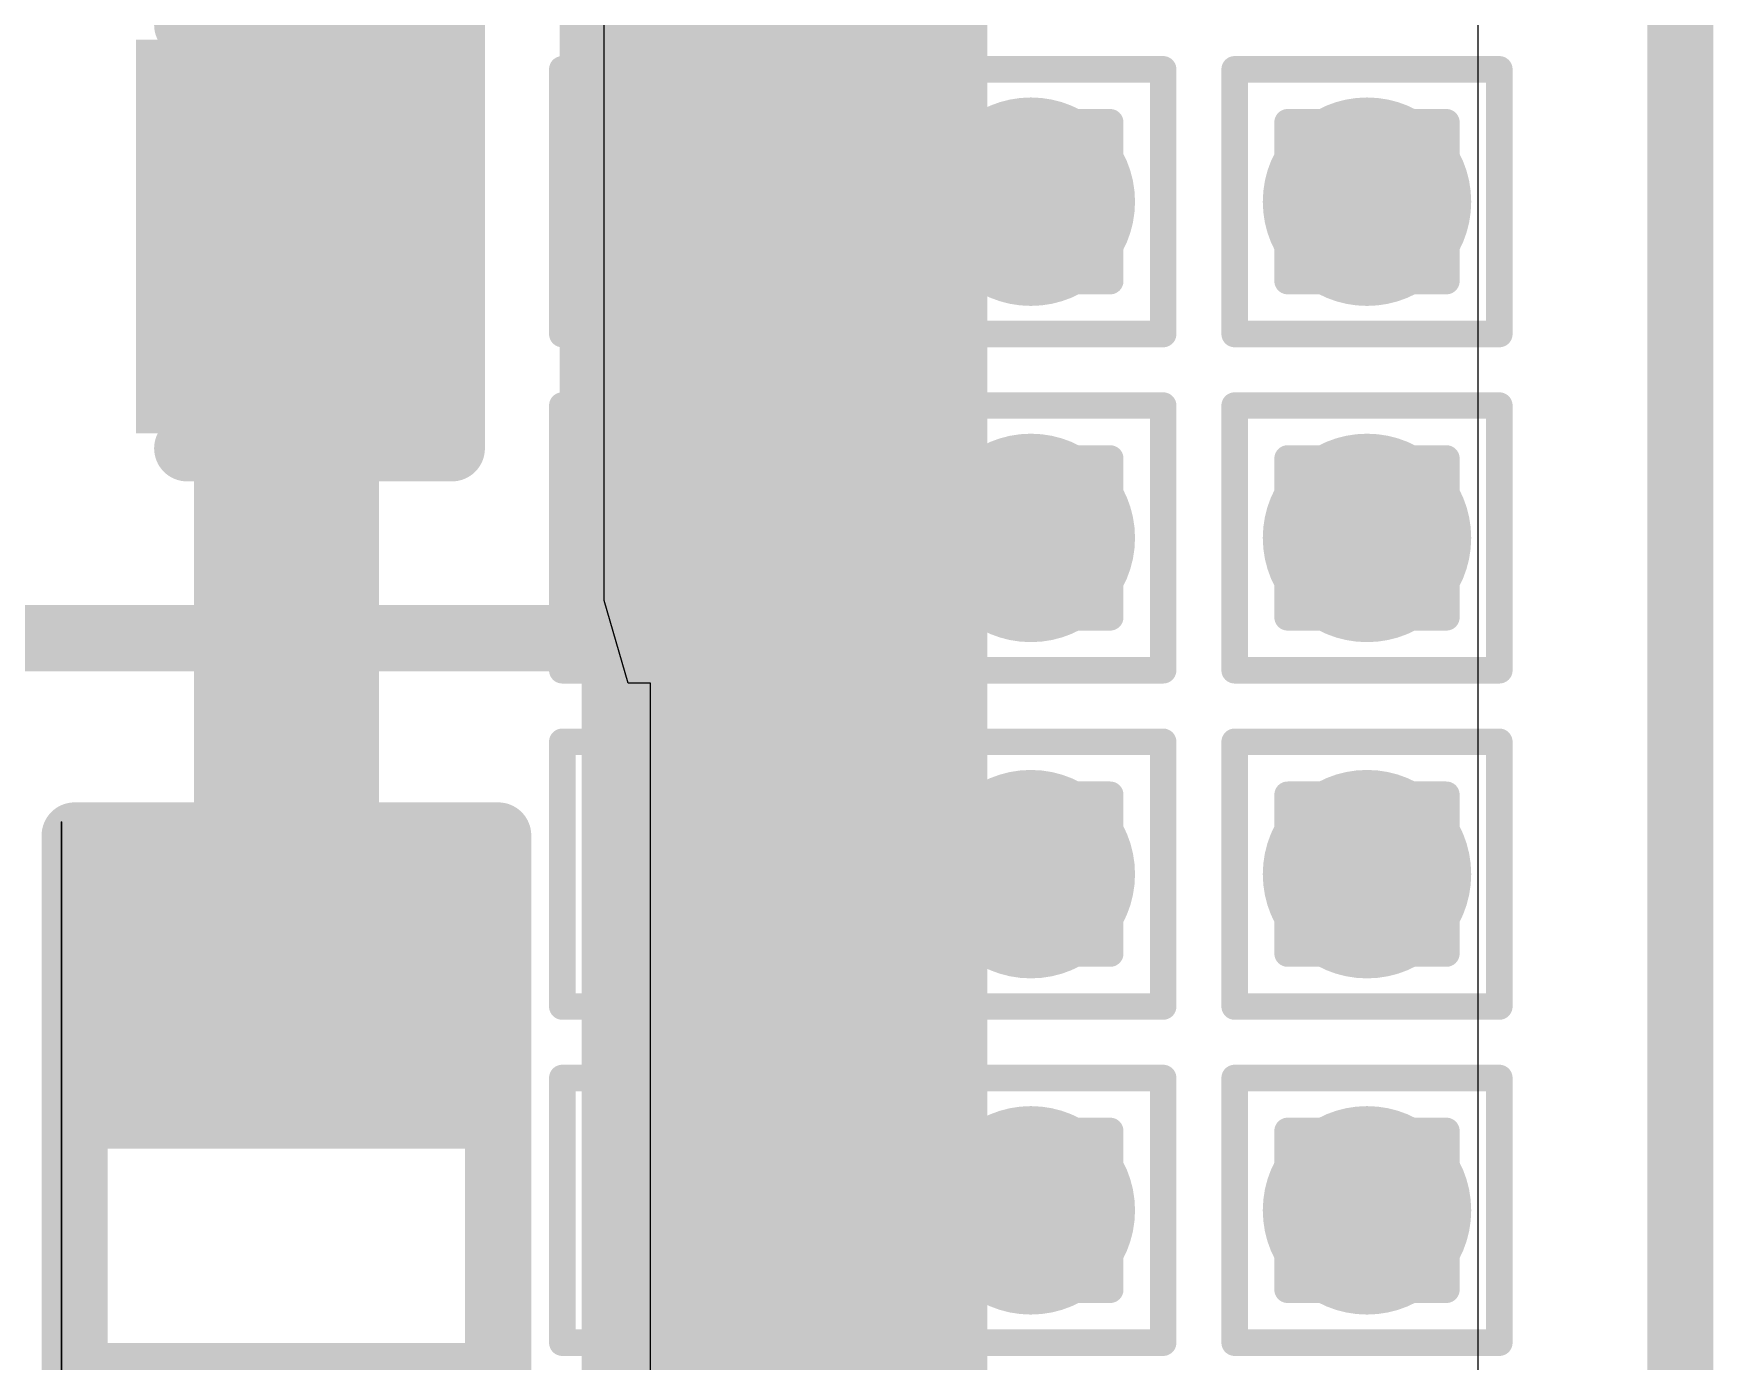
# Model space of a CAD drawing. Header units: inches. Extents: x -12 to 5357, y -8 to 5291.
# Drawn here: x 42.84 to 46.064, y 30.017 to 32.565 of the extents above; entities that cross this region are included whole.
import ezdxf

# ---------------------------------------------------------------- set-up
doc = ezdxf.new("R2010")
doc.units = ezdxf.units.IN
for name, color, linetype in [('Board Outline', 216, 'Continuous'), ('Bottom Layer', 5, 'Continuous'), ('Drill Drawing', 1, 'Continuous'), ('Ground', 16, 'Continuous'), ('Power', 76, 'Continuous'), ('Top Layer', 1, 'Continuous'), ('Top Overlay', 2, 'Continuous'), ('Top Paste', 8, 'Continuous'), ('Top Solder', 216, 'Continuous'), ('Via Holes', 16, 'Continuous')]:
    doc.layers.add(name, color=color, linetype=linetype)

# ---------------------------------------------------------------- blocks, each defined once
blk = doc.blocks.new('R___0402_39')
at = {"layer": 'Top Layer'}
for points in [[(-0.6985, -0.3175), (-0.6985, 0.3175), (-0.2413, 0.3175), (-0.2413, -0.3175)], [(0.2413, -0.3175), (0.2413, 0.3175), (0.6985, 0.3175), (0.6985, -0.3175)]]:
    blk.add_hatch(color=1, dxfattribs=at).paths.add_polyline_path(points)
at = {"layer": 'Top Paste'}
for points in [[(-0.6985, -0.3175), (-0.6985, 0.3175), (-0.2413, 0.3175), (-0.2413, -0.3175)], [(0.2413, -0.3175), (0.2413, 0.3175), (0.6985, 0.3175), (0.6985, -0.3175)]]:
    blk.add_hatch(color=8, dxfattribs=at).paths.add_polyline_path(points)
at = {"layer": 'Top Solder'}
for points in [[(-0.7535, -0.3725), (-0.7535, 0.3725), (-0.1863, 0.3725), (-0.1863, -0.3725)], [(0.1863, -0.3725), (0.1863, 0.3725), (0.7535, 0.3725), (0.7535, -0.3725)]]:
    blk.add_hatch(color=216, dxfattribs=at).paths.add_polyline_path(points)
at = {"layer": 'Top Overlay'}
for points, const_width in [([(0.7874, 0.4064), (-0.7874, 0.4064)], 0.127), ([(-0.7874, -0.4064), (-0.7874, 0.4064)], 0.127), ([(0.7874, -0.4064), (0.7874, 0.4064)], 0.127), ([(0.7874, -0.4064), (-0.7874, -0.4064)], 0.127), ([(0.8128, -0.4318), (-0.8128, -0.4318)], 0.00323)]:
    blk.add_lwpolyline(points, dxfattribs=dict(at, const_width=const_width))
for points, const_width in [([(-0.8191, 0.4064, 1), (-0.7556, 0.4064, 1)], 0.0635), ([(-0.8191, 0.4064, 1), (-0.7556, 0.4064, 1)], 0.0635), ([(0.7556, 0.4064, 1), (0.8191, 0.4064, 1)], 0.0635), ([(0.7556, 0.4064, 1), (0.8191, 0.4064, 1)], 0.0635), ([(-0.8191, -0.4064, 1), (-0.7556, -0.4064, 1)], 0.0635), ([(-0.8191, -0.4064, 1), (-0.7556, -0.4064, 1)], 0.0635), ([(0.7556, -0.4064, 1), (0.8191, -0.4064, 1)], 0.0635), ([(0.7556, -0.4064, 1), (0.8191, -0.4064, 1)], 0.0635), ([(-0.8136, -0.4318, 1), (-0.812, -0.4318, 1)], 0.00161), ([(0.812, -0.4318, 1), (0.8136, -0.4318, 1)], 0.00161)]:
    blk.add_lwpolyline(points, format="xyb", close=True, dxfattribs=dict(at, const_width=const_width))
blk = doc.blocks.new('C___0402_96')
at = {"layer": 'Top Layer'}
for points in [[(-0.6985, -0.3175), (-0.6985, 0.3175), (-0.2413, 0.3175), (-0.2413, -0.3175)], [(0.2413, -0.3175), (0.2413, 0.3175), (0.6985, 0.3175), (0.6985, -0.3175)]]:
    blk.add_hatch(color=1, dxfattribs=at).paths.add_polyline_path(points)
at = {"layer": 'Top Paste'}
for points in [[(-0.6985, -0.3175), (-0.6985, 0.3175), (-0.2413, 0.3175), (-0.2413, -0.3175)], [(0.2413, -0.3175), (0.2413, 0.3175), (0.6985, 0.3175), (0.6985, -0.3175)]]:
    blk.add_hatch(color=8, dxfattribs=at).paths.add_polyline_path(points)
at = {"layer": 'Top Solder'}
for points in [[(-0.7585, -0.3775), (-0.7585, 0.3775), (-0.1813, 0.3775), (-0.1813, -0.3775)], [(0.1813, -0.3775), (0.1813, 0.3775), (0.7585, 0.3775), (0.7585, -0.3775)]]:
    blk.add_hatch(color=216, dxfattribs=at).paths.add_polyline_path(points)
at = {"layer": 'Top Overlay', "const_width": 0.127}
for points in [[(-0.7874, -0.4064), (-0.7874, 0.4064)], [(-0.7874, 0.4064), (-0.2794, 0.4064)], [(0.2794, 0.4064), (0.7874, 0.4064)], [(0.7874, -0.4064), (0.7874, 0.4064)], [(-0.7874, -0.4064), (-0.2794, -0.4064)], [(0.2794, -0.4064), (0.7874, -0.4064)]]:
    blk.add_lwpolyline(points, dxfattribs=at)
at = {"layer": 'Top Overlay', "const_width": 0.0635}
for points in [[(-0.8191, 0.4064, 1), (-0.7556, 0.4064, 1)], [(-0.8191, 0.4064, 1), (-0.7556, 0.4064, 1)], [(-0.3111, 0.4064, 1), (-0.2477, 0.4064, 1)], [(0.2477, 0.4064, 1), (0.3112, 0.4064, 1)], [(0.7556, 0.4064, 1), (0.8191, 0.4064, 1)], [(0.7556, 0.4064, 1), (0.8191, 0.4064, 1)], [(-0.8191, -0.4064, 1), (-0.7556, -0.4064, 1)], [(-0.8191, -0.4064, 1), (-0.7556, -0.4064, 1)], [(-0.3111, -0.4064, 1), (-0.2477, -0.4064, 1)], [(0.2477, -0.4064, 1), (0.3112, -0.4064, 1)], [(0.7556, -0.4064, 1), (0.8191, -0.4064, 1)], [(0.7556, -0.4064, 1), (0.8191, -0.4064, 1)]]:
    blk.add_lwpolyline(points, format="xyb", close=True, dxfattribs=at)

msp = doc.modelspace()

# ---------------------------------------------------------------- hatches: boundary and pattern name
at = {"layer": 'Bottom Layer'}
h = msp.add_hatch(color=5, dxfattribs=at)
edge = h.paths.add_edge_path()
edge.add_arc((44.1084, 32.2428), 0.2, 0, 360)
h = msp.add_hatch(color=5, dxfattribs=at)
edge = h.paths.add_edge_path()
edge.add_arc((44.7536, 32.2428), 0.2, 0, 360)
h = msp.add_hatch(color=5, dxfattribs=at)
edge = h.paths.add_edge_path()
edge.add_arc((45.3988, 32.2428), 0.2, 0, 360)
h = msp.add_hatch(color=5, dxfattribs=at)
edge = h.paths.add_edge_path()
edge.add_arc((44.1084, 31.5976), 0.2, 0, 360)
h = msp.add_hatch(color=5, dxfattribs=at)
edge = h.paths.add_edge_path()
edge.add_arc((44.7536, 31.5976), 0.2, 0, 360)
h = msp.add_hatch(color=5, dxfattribs=at)
edge = h.paths.add_edge_path()
edge.add_arc((45.3988, 31.5976), 0.2, 0, 360)
h = msp.add_hatch(color=5, dxfattribs=at)
edge = h.paths.add_edge_path()
edge.add_arc((44.1084, 30.9524), 0.2, 0, 360)
h = msp.add_hatch(color=5, dxfattribs=at)
edge = h.paths.add_edge_path()
edge.add_arc((44.7536, 30.9524), 0.2, 0, 360)
h = msp.add_hatch(color=5, dxfattribs=at)
edge = h.paths.add_edge_path()
edge.add_arc((45.3988, 30.9524), 0.2, 0, 360)
h = msp.add_hatch(color=5, dxfattribs=at)
edge = h.paths.add_edge_path()
edge.add_arc((44.1084, 30.3073), 0.2, 0, 360)
h = msp.add_hatch(color=5, dxfattribs=at)
edge = h.paths.add_edge_path()
edge.add_arc((44.7536, 30.3073), 0.2, 0, 360)
h = msp.add_hatch(color=5, dxfattribs=at)
edge = h.paths.add_edge_path()
edge.add_arc((45.3988, 30.3073), 0.2, 0, 360)
at = {"layer": 'Ground'}
h = msp.add_hatch(color=16, dxfattribs=at)
edge = h.paths.add_edge_path()
edge.add_arc((44.1084, 32.2428), 0.2, 0, 360)
h = msp.add_hatch(color=16, dxfattribs=at)
edge = h.paths.add_edge_path()
edge.add_arc((44.7536, 32.2428), 0.2, 0, 360)
h = msp.add_hatch(color=16, dxfattribs=at)
edge = h.paths.add_edge_path()
edge.add_arc((45.3988, 32.2428), 0.2, 0, 360)
h = msp.add_hatch(color=16, dxfattribs=at)
edge = h.paths.add_edge_path()
edge.add_arc((44.1084, 31.5976), 0.2, 0, 360)
h = msp.add_hatch(color=16, dxfattribs=at)
edge = h.paths.add_edge_path()
edge.add_arc((44.7536, 31.5976), 0.2, 0, 360)
h = msp.add_hatch(color=16, dxfattribs=at)
edge = h.paths.add_edge_path()
edge.add_arc((45.3988, 31.5976), 0.2, 0, 360)
h = msp.add_hatch(color=16, dxfattribs=at)
edge = h.paths.add_edge_path()
edge.add_arc((44.1084, 30.9524), 0.2, 0, 360)
h = msp.add_hatch(color=16, dxfattribs=at)
edge = h.paths.add_edge_path()
edge.add_arc((44.7536, 30.9524), 0.2, 0, 360)
h = msp.add_hatch(color=16, dxfattribs=at)
edge = h.paths.add_edge_path()
edge.add_arc((45.3988, 30.9524), 0.2, 0, 360)
h = msp.add_hatch(color=16, dxfattribs=at)
edge = h.paths.add_edge_path()
edge.add_arc((44.1084, 30.3073), 0.2, 0, 360)
h = msp.add_hatch(color=16, dxfattribs=at)
edge = h.paths.add_edge_path()
edge.add_arc((44.7536, 30.3073), 0.2, 0, 360)
h = msp.add_hatch(color=16, dxfattribs=at)
edge = h.paths.add_edge_path()
edge.add_arc((45.3988, 30.3073), 0.2, 0, 360)
at = {"layer": 'Power'}
h = msp.add_hatch(color=76, dxfattribs=at)
edge = h.paths.add_edge_path()
edge.add_arc((44.1084, 32.2428), 0.2, 0, 360)
h = msp.add_hatch(color=76, dxfattribs=at)
edge = h.paths.add_edge_path()
edge.add_arc((44.7536, 32.2428), 0.2, 0, 360)
h = msp.add_hatch(color=76, dxfattribs=at)
edge = h.paths.add_edge_path()
edge.add_arc((45.3988, 32.2428), 0.2, 0, 360)
h = msp.add_hatch(color=76, dxfattribs=at)
edge = h.paths.add_edge_path()
edge.add_arc((44.1084, 31.5976), 0.2, 0, 360)
h = msp.add_hatch(color=76, dxfattribs=at)
edge = h.paths.add_edge_path()
edge.add_arc((44.7536, 31.5976), 0.2, 0, 360)
h = msp.add_hatch(color=76, dxfattribs=at)
edge = h.paths.add_edge_path()
edge.add_arc((45.3988, 31.5976), 0.2, 0, 360)
h = msp.add_hatch(color=76, dxfattribs=at)
edge = h.paths.add_edge_path()
edge.add_arc((44.1084, 30.9524), 0.2, 0, 360)
h = msp.add_hatch(color=76, dxfattribs=at)
edge = h.paths.add_edge_path()
edge.add_arc((44.7536, 30.9524), 0.2, 0, 360)
h = msp.add_hatch(color=76, dxfattribs=at)
edge = h.paths.add_edge_path()
edge.add_arc((45.3988, 30.9524), 0.2, 0, 360)
h = msp.add_hatch(color=76, dxfattribs=at)
edge = h.paths.add_edge_path()
edge.add_arc((44.1084, 30.3073), 0.2, 0, 360)
h = msp.add_hatch(color=76, dxfattribs=at)
edge = h.paths.add_edge_path()
edge.add_arc((44.7536, 30.3073), 0.2, 0, 360)
h = msp.add_hatch(color=76, dxfattribs=at)
edge = h.paths.add_edge_path()
edge.add_arc((45.3988, 30.3073), 0.2, 0, 360)
at = {"layer": 'Top Layer'}
msp.add_hatch(color=1, dxfattribs=at).paths.add_polyline_path([(44.6702, 36.2785), (43.8916, 36.2785), (43.8916, 29.2862), (44.6702, 29.2862)])
h = msp.add_hatch(color=1, dxfattribs=at)
edge = h.paths.add_edge_path()
edge.add_arc((44.1084, 32.2428), 0.2, 0, 360)
h = msp.add_hatch(color=1, dxfattribs=at)
edge = h.paths.add_edge_path()
edge.add_arc((44.7536, 32.2428), 0.2, 0, 360)
h = msp.add_hatch(color=1, dxfattribs=at)
edge = h.paths.add_edge_path()
edge.add_arc((45.3988, 32.2428), 0.2, 0, 360)
h = msp.add_hatch(color=1, dxfattribs=at)
edge = h.paths.add_edge_path()
edge.add_arc((44.1084, 31.5976), 0.2, 0, 360)
h = msp.add_hatch(color=1, dxfattribs=at)
edge = h.paths.add_edge_path()
edge.add_arc((44.7536, 31.5976), 0.2, 0, 360)
h = msp.add_hatch(color=1, dxfattribs=at)
edge = h.paths.add_edge_path()
edge.add_arc((45.3988, 31.5976), 0.2, 0, 360)
h = msp.add_hatch(color=1, dxfattribs=at)
edge = h.paths.add_edge_path()
edge.add_arc((44.1084, 30.9524), 0.2, 0, 360)
h = msp.add_hatch(color=1, dxfattribs=at)
edge = h.paths.add_edge_path()
edge.add_arc((44.7536, 30.9524), 0.2, 0, 360)
h = msp.add_hatch(color=1, dxfattribs=at)
edge = h.paths.add_edge_path()
edge.add_arc((45.3988, 30.9524), 0.2, 0, 360)
h = msp.add_hatch(color=1, dxfattribs=at)
edge = h.paths.add_edge_path()
edge.add_arc((44.1084, 30.3073), 0.2, 0, 360)
h = msp.add_hatch(color=1, dxfattribs=at)
edge = h.paths.add_edge_path()
edge.add_arc((44.7536, 30.3073), 0.2, 0, 360)
h = msp.add_hatch(color=1, dxfattribs=at)
edge = h.paths.add_edge_path()
edge.add_arc((45.3988, 30.3073), 0.2, 0, 360)
at = {"layer": 'Via Holes'}
h = msp.add_hatch(color=7, dxfattribs=at)
edge = h.paths.add_edge_path()
edge.add_arc((44.1084, 32.2428), 0.1, 0, 360)
h = msp.add_hatch(color=7, dxfattribs=at)
edge = h.paths.add_edge_path()
edge.add_arc((44.7536, 32.2428), 0.1, 0, 360)
h = msp.add_hatch(color=7, dxfattribs=at)
edge = h.paths.add_edge_path()
edge.add_arc((45.3988, 32.2428), 0.1, 0, 360)
h = msp.add_hatch(color=7, dxfattribs=at)
edge = h.paths.add_edge_path()
edge.add_arc((44.1084, 31.5976), 0.1, 0, 360)
h = msp.add_hatch(color=7, dxfattribs=at)
edge = h.paths.add_edge_path()
edge.add_arc((44.7536, 31.5976), 0.1, 0, 360)
h = msp.add_hatch(color=7, dxfattribs=at)
edge = h.paths.add_edge_path()
edge.add_arc((45.3988, 31.5976), 0.1, 0, 360)
h = msp.add_hatch(color=7, dxfattribs=at)
edge = h.paths.add_edge_path()
edge.add_arc((44.1084, 30.9524), 0.1, 0, 360)
h = msp.add_hatch(color=7, dxfattribs=at)
edge = h.paths.add_edge_path()
edge.add_arc((44.7536, 30.9524), 0.1, 0, 360)
h = msp.add_hatch(color=7, dxfattribs=at)
edge = h.paths.add_edge_path()
edge.add_arc((45.3988, 30.9524), 0.1, 0, 360)
h = msp.add_hatch(color=7, dxfattribs=at)
edge = h.paths.add_edge_path()
edge.add_arc((44.1084, 30.3073), 0.1, 0, 360)
h = msp.add_hatch(color=7, dxfattribs=at)
edge = h.paths.add_edge_path()
edge.add_arc((44.7536, 30.3073), 0.1, 0, 360)
h = msp.add_hatch(color=7, dxfattribs=at)
edge = h.paths.add_edge_path()
edge.add_arc((45.3988, 30.3073), 0.1, 0, 360)

# ---------------------------------------------------------------- linework, layer by layer
at = {"layer": 'Board Outline', "const_width": 0.127}
msp.add_lwpolyline([(46.0001, -1.4599), (46.0001, 55.438)], dxfattribs=at)
at = {"layer": 'Bottom Layer'}
msp.add_line((45.6117, 38.3106), (45.6117, 23.3565), dxfattribs=at)
at = {"layer": 'Drill Drawing', "const_width": 0.0508}
for points in [[(43.8544, 32.4968), (44.3624, 32.4968)], [(43.8544, 31.9888), (43.8544, 32.4968)], [(44.3624, 31.9888), (44.3624, 32.4968)], [(44.4996, 32.4968), (45.0076, 32.4968)], [(44.4996, 31.9888), (44.4996, 32.4968)], [(45.0076, 31.9888), (45.0076, 32.4968)], [(45.1448, 32.4968), (45.6528, 32.4968)], [(45.1448, 31.9888), (45.1448, 32.4968)], [(45.6528, 31.9888), (45.6528, 32.4968)], [(43.956, 32.3952), (44.2608, 32.3952)], [(43.956, 32.0904), (43.956, 32.3952)], [(44.2608, 32.0904), (44.2608, 32.3952)], [(44.6012, 32.3952), (44.906, 32.3952)], [(44.6012, 32.0904), (44.6012, 32.3952)], [(44.906, 32.0904), (44.906, 32.3952)], [(45.2464, 32.3952), (45.5512, 32.3952)], [(45.2464, 32.0904), (45.2464, 32.3952)], [(45.5512, 32.0904), (45.5512, 32.3952)], [(43.956, 32.0904), (44.2608, 32.0904)], [(44.6012, 32.0904), (44.906, 32.0904)], [(45.2464, 32.0904), (45.5512, 32.0904)], [(43.8544, 31.9888), (44.3624, 31.9888)], [(44.4996, 31.9888), (45.0076, 31.9888)], [(45.1448, 31.9888), (45.6528, 31.9888)], [(43.8544, 31.8516), (44.3624, 31.8516)], [(43.8544, 31.3436), (43.8544, 31.8516)], [(44.3624, 31.3436), (44.3624, 31.8516)], [(44.4996, 31.8516), (45.0076, 31.8516)], [(44.4996, 31.3436), (44.4996, 31.8516)], [(45.0076, 31.3436), (45.0076, 31.8516)], [(45.1448, 31.8516), (45.6528, 31.8516)], [(45.1448, 31.3436), (45.1448, 31.8516)], [(45.6528, 31.3436), (45.6528, 31.8516)], [(43.956, 31.75), (44.2608, 31.75)], [(43.956, 31.4452), (43.956, 31.75)], [(44.2608, 31.4452), (44.2608, 31.75)], [(44.6012, 31.75), (44.906, 31.75)], [(44.6012, 31.4452), (44.6012, 31.75)], [(44.906, 31.4452), (44.906, 31.75)], [(45.2464, 31.75), (45.5512, 31.75)], [(45.2464, 31.4452), (45.2464, 31.75)], [(45.5512, 31.4452), (45.5512, 31.75)], [(43.956, 31.4452), (44.2608, 31.4452)], [(44.6012, 31.4452), (44.906, 31.4452)], [(45.2464, 31.4452), (45.5512, 31.4452)], [(43.8544, 31.3436), (44.3624, 31.3436)], [(44.4996, 31.3436), (45.0076, 31.3436)], [(45.1448, 31.3436), (45.6528, 31.3436)], [(43.8544, 31.2064), (44.3624, 31.2064)], [(43.8544, 30.6984), (43.8544, 31.2064)], [(44.3624, 30.6984), (44.3624, 31.2064)], [(44.4996, 31.2064), (45.0076, 31.2064)], [(44.4996, 30.6984), (44.4996, 31.2064)], [(45.0076, 30.6984), (45.0076, 31.2064)], [(45.1448, 31.2064), (45.6528, 31.2064)], [(45.1448, 30.6984), (45.1448, 31.2064)], [(45.6528, 30.6984), (45.6528, 31.2064)], [(43.956, 31.1048), (44.2608, 31.1048)], [(43.956, 30.8), (43.956, 31.1048)], [(44.2608, 30.8), (44.2608, 31.1048)], [(44.6012, 31.1048), (44.906, 31.1048)], [(44.6012, 30.8), (44.6012, 31.1048)], [(44.906, 30.8), (44.906, 31.1048)], [(45.2464, 31.1048), (45.5512, 31.1048)], [(45.2464, 30.8), (45.2464, 31.1048)], [(45.5512, 30.8), (45.5512, 31.1048)], [(43.956, 30.8), (44.2608, 30.8)], [(44.6012, 30.8), (44.906, 30.8)], [(45.2464, 30.8), (45.5512, 30.8)], [(43.8544, 30.6984), (44.3624, 30.6984)], [(44.4996, 30.6984), (45.0076, 30.6984)], [(45.1448, 30.6984), (45.6528, 30.6984)], [(43.8544, 30.5613), (44.3624, 30.5613)], [(43.8544, 30.0533), (43.8544, 30.5613)], [(44.3624, 30.0533), (44.3624, 30.5613)], [(44.4996, 30.5613), (45.0076, 30.5613)], [(44.4996, 30.0533), (44.4996, 30.5613)], [(45.0076, 30.0533), (45.0076, 30.5613)], [(45.1448, 30.5613), (45.6528, 30.5613)], [(45.1448, 30.0533), (45.1448, 30.5613)], [(45.6528, 30.0533), (45.6528, 30.5613)], [(43.956, 30.4597), (44.2608, 30.4597)], [(43.956, 30.1549), (43.956, 30.4597)], [(44.2608, 30.1549), (44.2608, 30.4597)], [(44.6012, 30.4597), (44.906, 30.4597)], [(44.6012, 30.1549), (44.6012, 30.4597)], [(44.906, 30.1549), (44.906, 30.4597)], [(45.2464, 30.4597), (45.5512, 30.4597)], [(45.2464, 30.1549), (45.2464, 30.4597)], [(45.5512, 30.1549), (45.5512, 30.4597)], [(43.956, 30.1549), (44.2608, 30.1549)], [(44.6012, 30.1549), (44.906, 30.1549)], [(45.2464, 30.1549), (45.5512, 30.1549)], [(43.8544, 30.0533), (44.3624, 30.0533)], [(44.4996, 30.0533), (45.0076, 30.0533)], [(45.1448, 30.0533), (45.6528, 30.0533)]]:
    msp.add_lwpolyline(points, dxfattribs=at)
at = {"layer": 'Drill Drawing', "const_width": 0.0254}
for points in [[(43.8417, 32.4968, 1), (43.8671, 32.4968, 1)], [(43.8417, 32.4968, 1), (43.8671, 32.4968, 1)], [(44.3497, 32.4968, 1), (44.3751, 32.4968, 1)], [(44.3497, 32.4968, 1), (44.3751, 32.4968, 1)], [(44.4869, 32.4968, 1), (44.5123, 32.4968, 1)], [(44.4869, 32.4968, 1), (44.5123, 32.4968, 1)], [(44.9949, 32.4968, 1), (45.0203, 32.4968, 1)], [(44.9949, 32.4968, 1), (45.0203, 32.4968, 1)], [(45.1321, 32.4968, 1), (45.1575, 32.4968, 1)], [(45.1321, 32.4968, 1), (45.1575, 32.4968, 1)], [(45.6401, 32.4968, 1), (45.6655, 32.4968, 1)], [(45.6401, 32.4968, 1), (45.6655, 32.4968, 1)], [(43.9433, 32.3952, 1), (43.9687, 32.3952, 1)], [(43.9433, 32.3952, 1), (43.9687, 32.3952, 1)], [(44.2481, 32.3952, 1), (44.2735, 32.3952, 1)], [(44.2481, 32.3952, 1), (44.2735, 32.3952, 1)], [(44.5885, 32.3952, 1), (44.6139, 32.3952, 1)], [(44.5885, 32.3952, 1), (44.6139, 32.3952, 1)], [(44.8933, 32.3952, 1), (44.9187, 32.3952, 1)], [(44.8933, 32.3952, 1), (44.9187, 32.3952, 1)], [(45.2337, 32.3952, 1), (45.2591, 32.3952, 1)], [(45.2337, 32.3952, 1), (45.2591, 32.3952, 1)], [(45.5385, 32.3952, 1), (45.5639, 32.3952, 1)], [(45.5385, 32.3952, 1), (45.5639, 32.3952, 1)], [(43.9433, 32.0904, 1), (43.9687, 32.0904, 1)], [(43.9433, 32.0904, 1), (43.9687, 32.0904, 1)], [(44.2481, 32.0904, 1), (44.2735, 32.0904, 1)], [(44.2481, 32.0904, 1), (44.2735, 32.0904, 1)], [(44.5885, 32.0904, 1), (44.6139, 32.0904, 1)], [(44.5885, 32.0904, 1), (44.6139, 32.0904, 1)], [(44.8933, 32.0904, 1), (44.9187, 32.0904, 1)], [(44.8933, 32.0904, 1), (44.9187, 32.0904, 1)], [(45.2337, 32.0904, 1), (45.2591, 32.0904, 1)], [(45.2337, 32.0904, 1), (45.2591, 32.0904, 1)], [(45.5385, 32.0904, 1), (45.5639, 32.0904, 1)], [(45.5385, 32.0904, 1), (45.5639, 32.0904, 1)], [(43.8417, 31.9888, 1), (43.8671, 31.9888, 1)], [(43.8417, 31.9888, 1), (43.8671, 31.9888, 1)], [(44.3497, 31.9888, 1), (44.3751, 31.9888, 1)], [(44.3497, 31.9888, 1), (44.3751, 31.9888, 1)], [(44.4869, 31.9888, 1), (44.5123, 31.9888, 1)], [(44.4869, 31.9888, 1), (44.5123, 31.9888, 1)], [(44.9949, 31.9888, 1), (45.0203, 31.9888, 1)], [(44.9949, 31.9888, 1), (45.0203, 31.9888, 1)], [(45.1321, 31.9888, 1), (45.1575, 31.9888, 1)], [(45.1321, 31.9888, 1), (45.1575, 31.9888, 1)], [(45.6401, 31.9888, 1), (45.6655, 31.9888, 1)], [(45.6401, 31.9888, 1), (45.6655, 31.9888, 1)], [(43.8417, 31.8516, 1), (43.8671, 31.8516, 1)], [(43.8417, 31.8516, 1), (43.8671, 31.8516, 1)], [(44.3497, 31.8516, 1), (44.3751, 31.8516, 1)], [(44.3497, 31.8516, 1), (44.3751, 31.8516, 1)], [(44.4869, 31.8516, 1), (44.5123, 31.8516, 1)], [(44.4869, 31.8516, 1), (44.5123, 31.8516, 1)], [(44.9949, 31.8516, 1), (45.0203, 31.8516, 1)], [(44.9949, 31.8516, 1), (45.0203, 31.8516, 1)], [(45.1321, 31.8516, 1), (45.1575, 31.8516, 1)], [(45.1321, 31.8516, 1), (45.1575, 31.8516, 1)], [(45.6401, 31.8516, 1), (45.6655, 31.8516, 1)], [(45.6401, 31.8516, 1), (45.6655, 31.8516, 1)], [(43.9433, 31.75, 1), (43.9687, 31.75, 1)], [(43.9433, 31.75, 1), (43.9687, 31.75, 1)], [(44.2481, 31.75, 1), (44.2735, 31.75, 1)], [(44.2481, 31.75, 1), (44.2735, 31.75, 1)], [(44.5885, 31.75, 1), (44.6139, 31.75, 1)], [(44.5885, 31.75, 1), (44.6139, 31.75, 1)], [(44.8933, 31.75, 1), (44.9187, 31.75, 1)], [(44.8933, 31.75, 1), (44.9187, 31.75, 1)], [(45.2337, 31.75, 1), (45.2591, 31.75, 1)], [(45.2337, 31.75, 1), (45.2591, 31.75, 1)], [(45.5385, 31.75, 1), (45.5639, 31.75, 1)], [(45.5385, 31.75, 1), (45.5639, 31.75, 1)], [(43.9433, 31.4452, 1), (43.9687, 31.4452, 1)], [(43.9433, 31.4452, 1), (43.9687, 31.4452, 1)], [(44.2481, 31.4452, 1), (44.2735, 31.4452, 1)], [(44.2481, 31.4452, 1), (44.2735, 31.4452, 1)], [(44.5885, 31.4452, 1), (44.6139, 31.4452, 1)], [(44.5885, 31.4452, 1), (44.6139, 31.4452, 1)], [(44.8933, 31.4452, 1), (44.9187, 31.4452, 1)], [(44.8933, 31.4452, 1), (44.9187, 31.4452, 1)], [(45.2337, 31.4452, 1), (45.2591, 31.4452, 1)], [(45.2337, 31.4452, 1), (45.2591, 31.4452, 1)], [(45.5385, 31.4452, 1), (45.5639, 31.4452, 1)], [(45.5385, 31.4452, 1), (45.5639, 31.4452, 1)], [(43.8417, 31.3436, 1), (43.8671, 31.3436, 1)], [(43.8417, 31.3436, 1), (43.8671, 31.3436, 1)], [(44.3497, 31.3436, 1), (44.3751, 31.3436, 1)], [(44.3497, 31.3436, 1), (44.3751, 31.3436, 1)], [(44.4869, 31.3436, 1), (44.5123, 31.3436, 1)], [(44.4869, 31.3436, 1), (44.5123, 31.3436, 1)], [(44.9949, 31.3436, 1), (45.0203, 31.3436, 1)], [(44.9949, 31.3436, 1), (45.0203, 31.3436, 1)], [(45.1321, 31.3436, 1), (45.1575, 31.3436, 1)], [(45.1321, 31.3436, 1), (45.1575, 31.3436, 1)], [(45.6401, 31.3436, 1), (45.6655, 31.3436, 1)], [(45.6401, 31.3436, 1), (45.6655, 31.3436, 1)], [(43.8417, 31.2064, 1), (43.8671, 31.2064, 1)], [(43.8417, 31.2064, 1), (43.8671, 31.2064, 1)], [(44.3497, 31.2064, 1), (44.3751, 31.2064, 1)], [(44.3497, 31.2064, 1), (44.3751, 31.2064, 1)], [(44.4869, 31.2064, 1), (44.5123, 31.2064, 1)], [(44.4869, 31.2064, 1), (44.5123, 31.2064, 1)], [(44.9949, 31.2064, 1), (45.0203, 31.2064, 1)], [(44.9949, 31.2064, 1), (45.0203, 31.2064, 1)], [(45.1321, 31.2064, 1), (45.1575, 31.2064, 1)], [(45.1321, 31.2064, 1), (45.1575, 31.2064, 1)], [(45.6401, 31.2064, 1), (45.6655, 31.2064, 1)], [(45.6401, 31.2064, 1), (45.6655, 31.2064, 1)], [(43.9433, 31.1048, 1), (43.9687, 31.1048, 1)], [(43.9433, 31.1048, 1), (43.9687, 31.1048, 1)], [(44.2481, 31.1048, 1), (44.2735, 31.1048, 1)], [(44.2481, 31.1048, 1), (44.2735, 31.1048, 1)], [(44.5885, 31.1048, 1), (44.6139, 31.1048, 1)], [(44.5885, 31.1048, 1), (44.6139, 31.1048, 1)], [(44.8933, 31.1048, 1), (44.9187, 31.1048, 1)], [(44.8933, 31.1048, 1), (44.9187, 31.1048, 1)], [(45.2337, 31.1048, 1), (45.2591, 31.1048, 1)], [(45.2337, 31.1048, 1), (45.2591, 31.1048, 1)], [(45.5385, 31.1048, 1), (45.5639, 31.1048, 1)], [(45.5385, 31.1048, 1), (45.5639, 31.1048, 1)], [(43.9433, 30.8, 1), (43.9687, 30.8, 1)], [(43.9433, 30.8, 1), (43.9687, 30.8, 1)], [(44.2481, 30.8, 1), (44.2735, 30.8, 1)], [(44.2481, 30.8, 1), (44.2735, 30.8, 1)], [(44.5885, 30.8, 1), (44.6139, 30.8, 1)], [(44.5885, 30.8, 1), (44.6139, 30.8, 1)], [(44.8933, 30.8, 1), (44.9187, 30.8, 1)], [(44.8933, 30.8, 1), (44.9187, 30.8, 1)], [(45.2337, 30.8, 1), (45.2591, 30.8, 1)], [(45.2337, 30.8, 1), (45.2591, 30.8, 1)], [(45.5385, 30.8, 1), (45.5639, 30.8, 1)], [(45.5385, 30.8, 1), (45.5639, 30.8, 1)], [(43.8417, 30.6984, 1), (43.8671, 30.6984, 1)], [(43.8417, 30.6984, 1), (43.8671, 30.6984, 1)], [(44.3497, 30.6984, 1), (44.3751, 30.6984, 1)], [(44.3497, 30.6984, 1), (44.3751, 30.6984, 1)], [(44.4869, 30.6984, 1), (44.5123, 30.6984, 1)], [(44.4869, 30.6984, 1), (44.5123, 30.6984, 1)], [(44.9949, 30.6984, 1), (45.0203, 30.6984, 1)], [(44.9949, 30.6984, 1), (45.0203, 30.6984, 1)], [(45.1321, 30.6984, 1), (45.1575, 30.6984, 1)], [(45.1321, 30.6984, 1), (45.1575, 30.6984, 1)], [(45.6401, 30.6984, 1), (45.6655, 30.6984, 1)], [(45.6401, 30.6984, 1), (45.6655, 30.6984, 1)], [(43.8417, 30.5613, 1), (43.8671, 30.5613, 1)], [(43.8417, 30.5613, 1), (43.8671, 30.5613, 1)], [(44.3497, 30.5613, 1), (44.3751, 30.5613, 1)], [(44.3497, 30.5613, 1), (44.3751, 30.5613, 1)], [(44.4869, 30.5613, 1), (44.5123, 30.5613, 1)], [(44.4869, 30.5613, 1), (44.5123, 30.5613, 1)], [(44.9949, 30.5613, 1), (45.0203, 30.5613, 1)], [(44.9949, 30.5613, 1), (45.0203, 30.5613, 1)], [(45.1321, 30.5613, 1), (45.1575, 30.5613, 1)], [(45.1321, 30.5613, 1), (45.1575, 30.5613, 1)], [(45.6401, 30.5613, 1), (45.6655, 30.5613, 1)], [(45.6401, 30.5613, 1), (45.6655, 30.5613, 1)], [(43.9433, 30.4597, 1), (43.9687, 30.4597, 1)], [(43.9433, 30.4597, 1), (43.9687, 30.4597, 1)], [(44.2481, 30.4597, 1), (44.2735, 30.4597, 1)], [(44.2481, 30.4597, 1), (44.2735, 30.4597, 1)], [(44.5885, 30.4597, 1), (44.6139, 30.4597, 1)], [(44.5885, 30.4597, 1), (44.6139, 30.4597, 1)], [(44.8933, 30.4597, 1), (44.9187, 30.4597, 1)], [(44.8933, 30.4597, 1), (44.9187, 30.4597, 1)], [(45.2337, 30.4597, 1), (45.2591, 30.4597, 1)], [(45.2337, 30.4597, 1), (45.2591, 30.4597, 1)], [(45.5385, 30.4597, 1), (45.5639, 30.4597, 1)], [(45.5385, 30.4597, 1), (45.5639, 30.4597, 1)], [(43.9433, 30.1549, 1), (43.9687, 30.1549, 1)], [(43.9433, 30.1549, 1), (43.9687, 30.1549, 1)], [(44.2481, 30.1549, 1), (44.2735, 30.1549, 1)], [(44.2481, 30.1549, 1), (44.2735, 30.1549, 1)], [(44.5885, 30.1549, 1), (44.6139, 30.1549, 1)], [(44.5885, 30.1549, 1), (44.6139, 30.1549, 1)], [(44.8933, 30.1549, 1), (44.9187, 30.1549, 1)], [(44.8933, 30.1549, 1), (44.9187, 30.1549, 1)], [(45.2337, 30.1549, 1), (45.2591, 30.1549, 1)], [(45.2337, 30.1549, 1), (45.2591, 30.1549, 1)], [(45.5385, 30.1549, 1), (45.5639, 30.1549, 1)], [(45.5385, 30.1549, 1), (45.5639, 30.1549, 1)], [(43.8417, 30.0533, 1), (43.8671, 30.0533, 1)], [(43.8417, 30.0533, 1), (43.8671, 30.0533, 1)], [(44.3497, 30.0533, 1), (44.3751, 30.0533, 1)], [(44.3497, 30.0533, 1), (44.3751, 30.0533, 1)], [(44.4869, 30.0533, 1), (44.5123, 30.0533, 1)], [(44.4869, 30.0533, 1), (44.5123, 30.0533, 1)], [(44.9949, 30.0533, 1), (45.0203, 30.0533, 1)], [(44.9949, 30.0533, 1), (45.0203, 30.0533, 1)], [(45.1321, 30.0533, 1), (45.1575, 30.0533, 1)], [(45.1321, 30.0533, 1), (45.1575, 30.0533, 1)], [(45.6401, 30.0533, 1), (45.6655, 30.0533, 1)], [(45.6401, 30.0533, 1), (45.6655, 30.0533, 1)]]:
    msp.add_lwpolyline(points, format="xyb", close=True, dxfattribs=at)
at = {"layer": 'Ground'}
msp.add_line((45.6117, 38.3106), (45.6117, 23.3565), dxfattribs=at)
at = {"layer": 'Top Layer'}
for p, q in [((45.6117, 38.3106), (45.6117, 23.3565)), ((43.9346, 31.4774), (43.9346, 32.6799)), ((43.9809, 31.3188), (43.9346, 31.4774)), ((43.9346, 31.4774), (43.9346, 31.4774)), ((43.9346, 31.4774), (43.9346, 31.4774)), ((43.9346, 31.4774), (43.9346, 31.4774)), ((44.0235, 31.3188), (43.9809, 31.3188)), ((44.0235, 30.0996), (44.0235, 31.3188)), ((44.0235, 29.1598), (44.0235, 30.0996))]:
    msp.add_line(p, q, dxfattribs=at)
at = {"layer": 'Top Layer', "const_width": 0.3551}
for points in [[(43.325, 32.1759), (43.325, 33.3784)], [(43.325, 30.7092), (43.325, 32.1759)]]:
    msp.add_lwpolyline(points, dxfattribs=at)
at = {"layer": 'Top Layer', "const_width": 0.1776}
for points in [[(43.2362, 32.1759, 1), (43.4138, 32.1759, 1)], [(43.2362, 32.1759, 1), (43.4138, 32.1759, 1)], [(43.2362, 30.7092, 1), (43.4138, 30.7092, 1)]]:
    msp.add_lwpolyline(points, format="xyb", close=True, dxfattribs=at)
at = {"layer": 'Top Overlay', "const_width": 0.127}
for points in [[(43.9126, 31.4054), (43.9126, 33.9965)], [(40.5994, 31.4054), (43.9126, 31.4054)]]:
    msp.add_lwpolyline(points, dxfattribs=at)
at = {"layer": 'Top Overlay', "const_width": 0.0635}
msp.add_lwpolyline([(43.8808, 31.4054, 1), (43.9443, 31.4054, 1)], format="xyb", close=True, dxfattribs=at)
msp.add_lwpolyline([(43.8808, 31.4054, 1), (43.9443, 31.4054, 1)], format="xyb", close=True, dxfattribs=at)

# ---------------------------------------------------------------- block references
msp.add_blockref('C___0402_96', (42.8551, 32.1759))
at = {"rotation": 270}
msp.add_blockref('R___0402_39', (43.325, 30.2393), dxfattribs=at)

doc.saveas('drawing.dxf')
